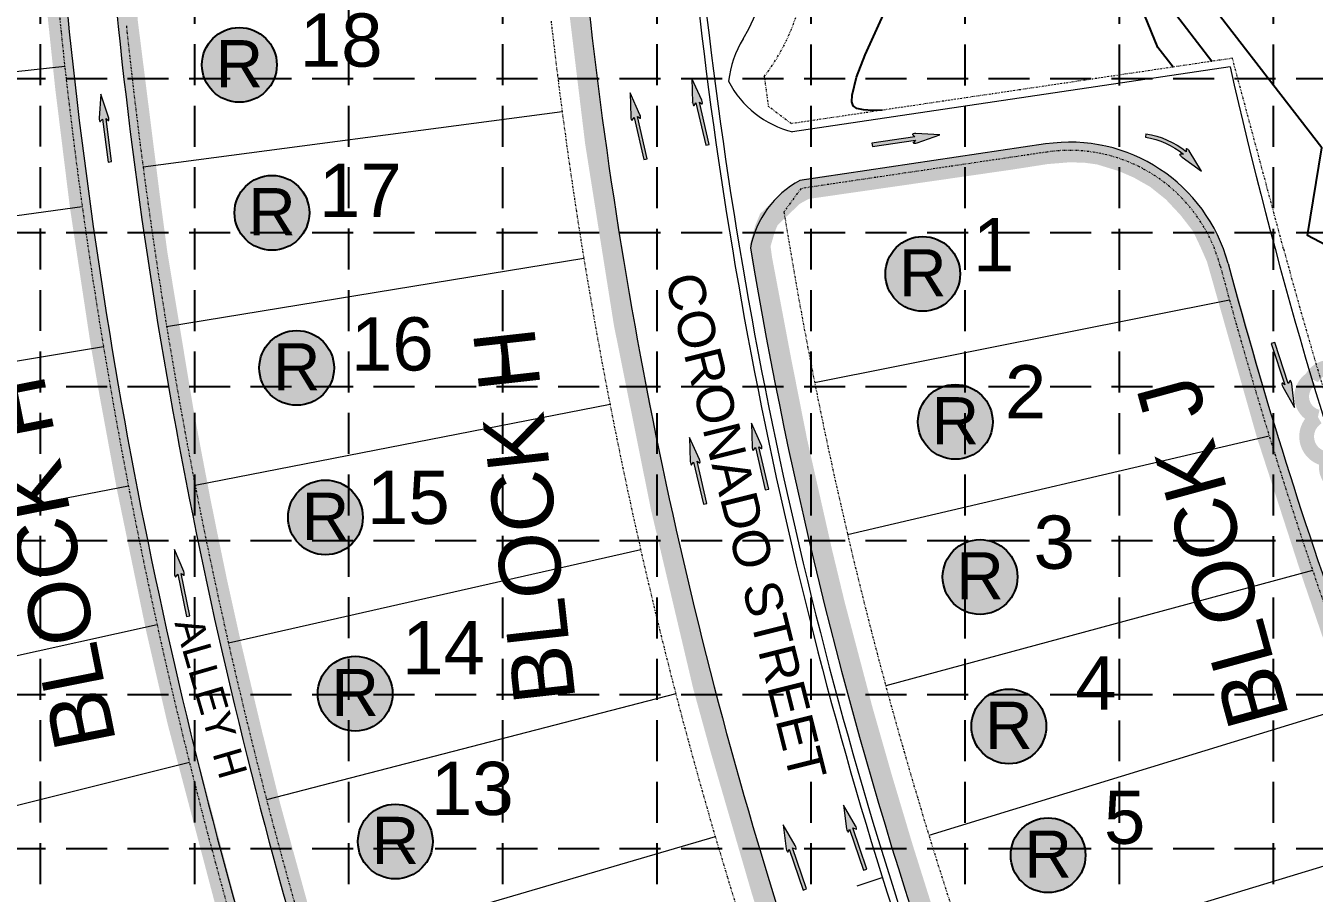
# Model space of a CAD drawing. Extents: x 7749 to 9256, y 6499 to 8908.
# Drawn here: x 8348.5 to 8662.7, y 7166.5 to 7378.3 of the extents above; entities that cross this region are included whole.
import ezdxf
from ezdxf.enums import TextEntityAlignment as Align

# ---------------------------------------------------------------- set-up
doc = ezdxf.new("R2010")
doc.units = 0
doc.header["$MEASUREMENT"] = 0
doc.linetypes.add('DASHED', pattern=[0.75, 0.5, -0.25])
doc.linetypes.add('DIVIDE', pattern=[1.25, 0.5, -0.25, 0, -0.25, 0, -0.25])
for name, color, linetype in [('1 ALLEY', 7, 'Continuous'), ('1 BLOCK NUMBERS', 7, 'Continuous'), ('1 LOT NUMBERS', 7, 'Continuous'), ('1 RYLAND LOT', 7, 'Continuous'), ('1 STREET NAMES', 7, 'Continuous'), ('27', 7, 'Continuous'), ('29', 7, 'Continuous'), ('BASE', 7, 'Continuous'), ('CTR', 2, 'Continuous'), ('CTRINDEX', 4, 'Continuous'), ('DED-4746-825', 7, 'Continuous'), ('DED-4986-2484', 7, 'Continuous'), ('EROSION BLANKETS', 84, 'Continuous'), ('FLOODPLAIN-CB', 7, 'Continuous'), ('GRID', 254, 'DASHED'), ('INLET PROTECTION', 5, 'Continuous'), ('PNTNO', 7, 'Continuous')]:
    doc.layers.add(name, color=color, linetype=linetype)
doc.styles.add('ryland', font='ARIAL.TTF', dxfattribs={"height": 25})
doc.styles.get("Standard").update_dxf_attribs({"font": 'ARIAL.TTF'})

# ---------------------------------------------------------------- blocks, each defined once
blk = doc.blocks.new('RYLAND')
h = blk.add_hatch(color=81)
h.paths.add_polyline_path([(1.163803512038626, -1.047574358368308, 1), (-1.408206742229694, -1.047574358368308, 1)])
h.paths.add_polyline_path([(-1.347681687434942, -2.227609507270699), (1.104228271637368, -2.227609507270699), (1.104228271637368, 0.2098904927293006), (-1.347681687434942, 0.2098904927293006)], flags=25)
at = {"color": 5}
blk.add_circle((-0.1222016150955341, -1.047574358368308), 1.286005127134161, dxfattribs=at)
at = {"layer": 'BASE', "color": 5, "style": 'ryland'}
blk.add_text('R', height=1.625, dxfattribs=at).set_placement((-0.1217267078987874, -1.821359507270699), align=Align.CENTER)
blk = doc.blocks.new('A$C488D7619')
at = {"layer": 'INLET PROTECTION', "color": 170, "ltscale": 100, "const_width": 1.261430802800306}
blk.add_lwpolyline([(3.952575146100571, 6.642282189938669, 0.5205670505517462), (3.952575146100571, 6.642282189938669, 0.7651954600696135), (1.099196252815091, 5.205858832927333, 0.4178788784126488), (1.081520693871425, 2.621395519847283, 0.6649002420699669), (4.342270957924484, 2.123624105663112, 0.744833174426672), (8.019951582518843, 1.814848676374822, 0.9756416855879776), (10.31097226050952, 4.181446381945534, 0.5205670505517462), (9.74050438249651, 7.032459130117786, 0.5205670505517462), (7.648787994654413, 6.84239138765497, 0.5402640007904789), (3.952575146100571, 6.642282189938669)], format="xyb", close=True, dxfattribs=at)

msp = doc.modelspace()

# ---------------------------------------------------------------- hatches: boundary and pattern name
at = {"layer": 'FLOODPLAIN-CB', "linetype": 'Continuous', "lineweight": 0}
h = msp.add_hatch(color=7, dxfattribs=at)
edge = h.paths.add_edge_path()
edge.add_line((8511.462979056416, 7358.775726399295), (8511.931824084066, 7359.446660414994))
edge.add_line((8511.931824084066, 7359.446660414994), (8514.31730000934, 7349.134988408719))
edge.add_line((8514.31730000934, 7349.134988408719), (8515.154270532887, 7349.332716676267))
edge.add_line((8515.154270532887, 7349.332716676267), (8512.769696148023, 7359.640491603167))
edge.add_line((8512.769696148023, 7359.640491603167), (8513.377637483942, 7359.230975519213))
edge.add_line((8513.377637483942, 7359.230975519213), (8513.379142064625, 7359.231337229351))
edge.add_ellipse((8513.304622714426, 7359.763232374358), major_axis=(-0.1262031989663575, 0.5455939933993383), ratio=0.2857142857160431, start_angle=162.8173277780907, end_angle=304.72693333333)
edge.add_line((8513.360846422458, 7360.103673948103), (8513.360977948083, 7360.101622742905))
edge.add_line((8513.360977948083, 7360.101622742905), (8510.962300000001, 7365.4301))
edge.add_line((8510.962300000001, 7365.4301), (8511.10366745393, 7359.583527924802))
edge.add_line((8511.10366745393, 7359.583527924802), (8511.102338414561, 7359.585444412477))
edge.add_ellipse((8511.302599933178, 7359.295285343442), major_axis=(-0.1262031989660821, 0.5455939934022576), ratio=0.28571428571061, start_angle=54.16847222248479, end_angle=194.4967194451698)
edge.add_line((8511.462979056416, 7358.775726399295), (8511.462979056416, 7358.775726399295))
h = msp.add_hatch(color=7, dxfattribs=at)
edge = h.paths.add_edge_path()
edge.add_line((8366.65785529228, 7354.867459258737), (8367.190063112135, 7355.489329704112))
edge.add_line((8367.190063112135, 7355.489329704112), (8368.555738345432, 7344.993807346726))
edge.add_line((8368.555738345432, 7344.993807346726), (8369.408032990741, 7345.108741472774))
edge.add_line((8369.408032990741, 7345.108741472774), (8368.04287388565, 7355.600297268414))
edge.add_line((8368.04287388565, 7355.600297268414), (8368.607855282478, 7355.133294021363))
edge.add_line((8368.607855282478, 7355.133294021363), (8368.609388023107, 7355.13350686653))
edge.add_ellipse((8368.587239292525, 7355.670139860234), major_axis=(-0.07224526828380418, 0.5553202930915935), ratio=0.2857142857138946, start_angle=162.8173277780807, end_angle=304.7269333334698)
edge.add_line((8368.676484942656, 7356.003451676425), (8368.676415252736, 7356.001397440693))
edge.add_line((8368.676415252736, 7356.001397440693), (8366.810300000001, 7361.5389))
edge.add_line((8366.810300000001, 7361.5389), (8366.379259878537, 7355.706525771117))
edge.add_line((8366.379259878537, 7355.706525771117), (8366.37812462039, 7355.708563038599))
edge.add_ellipse((8366.549051961854, 7355.400211312884), major_axis=(-0.07224526828607904, 0.555320293093203), ratio=0.2857142857121535, start_angle=54.16847222218852, end_angle=194.4967194446973)
edge.add_line((8366.65785529228, 7354.867459258737), (8366.65785529228, 7354.867459258737))
h = msp.add_hatch(color=7, dxfattribs=at)
edge = h.paths.add_edge_path()
edge.add_line((8496.370379056416, 7355.245626399295), (8496.839224084066, 7355.916560414994))
edge.add_line((8496.839224084066, 7355.916560414994), (8499.22470000934, 7345.604888408719))
edge.add_line((8499.22470000934, 7345.604888408719), (8500.061670532887, 7345.802616676267))
edge.add_line((8500.061670532887, 7345.802616676267), (8497.677096148023, 7356.110391603167))
edge.add_line((8497.677096148023, 7356.110391603167), (8498.285037483942, 7355.700875519213))
edge.add_line((8498.285037483942, 7355.700875519213), (8498.286542064625, 7355.701237229351))
edge.add_ellipse((8498.212022714426, 7356.233132374358), major_axis=(-0.1262031989663575, 0.5455939933993383), ratio=0.2857142857160431, start_angle=162.8173277780907, end_angle=304.72693333333)
edge.add_line((8498.268246422458, 7356.573573948103), (8498.268377948083, 7356.571522742905))
edge.add_line((8498.268377948083, 7356.571522742905), (8495.869700000001, 7361.900000000001))
edge.add_line((8495.869700000001, 7361.900000000001), (8496.01106745393, 7356.053427924802))
edge.add_line((8496.01106745393, 7356.053427924802), (8496.009738414561, 7356.055344412477))
edge.add_ellipse((8496.209999933179, 7355.765185343442), major_axis=(-0.1262031989660821, 0.5455939934022576), ratio=0.28571428571061, start_angle=54.16847222248479, end_angle=194.4967194451698)
edge.add_line((8496.370379056416, 7355.245626399295), (8496.370379056416, 7355.245626399295))
h = msp.add_hatch(color=7, dxfattribs=at)
edge = h.paths.add_edge_path()
edge.add_line((8564.701956919716, 7351.697643730296), (8565.332461711394, 7351.175693744275))
edge.add_line((8565.332461711394, 7351.175693744275), (8554.86071722761, 7349.638281346486))
edge.add_line((8554.86071722761, 7349.638281346486), (8554.98959682323, 7348.787983670183))
edge.add_line((8554.98959682323, 7348.787983670183), (8565.457383731617, 7350.324815035319))
edge.add_line((8565.457383731617, 7350.324815035319), (8564.999697710804, 7349.752259736058))
edge.add_line((8564.999697710804, 7349.752259736058), (8564.999935634252, 7349.750730687474))
edge.add_ellipse((8565.536133851998, 7349.781666683579), major_axis=(0.5540624120338165, 0.08133191947050143), ratio=0.2857142857127331, start_angle=162.8173277775695, end_angle=304.7269333331174)
edge.add_line((8565.870862840111, 7349.697892766958), (8565.868807738343, 7349.697928798432))
edge.add_line((8565.868807738343, 7349.697928798432), (8571.375, 7351.654500000001))
edge.add_line((8571.375, 7351.654500000001), (8565.536347408104, 7351.989945982287))
edge.add_line((8565.536347408104, 7351.989945982287), (8565.538365806427, 7351.991114459328))
edge.add_ellipse((8565.232855285767, 7351.815159133178), major_axis=(0.5540624120349168, 0.08133191947010682), ratio=0.2857142857122972, start_angle=54.16847222247219, end_angle=194.4967194445833)
edge.add_line((8564.701956919716, 7351.697643730296), (8564.701956919716, 7351.697643730296))
h = msp.add_hatch(color=7, dxfattribs=at)
edge = h.paths.add_edge_path()
edge.add_line((8630.48238960178, 7346.193747847712), (8635.2201, 7342.763400000001))
edge.add_line((8635.2201, 7342.763400000001), (8632.188320081676, 7347.755785471326))
edge.add_line((8632.188320081676, 7347.755785471326), (8632.190233692652, 7347.757396821725))
edge.add_ellipse((8631.877806319439, 7347.903857381987), major_axis=(-0.3781986135358982, 0.4129961648685705), ratio=0.2857142857123744, start_angle=235.2730666667005, end_angle=377.1826722223353)
edge.add_line((8631.481628427355, 7348.266498567519), (8631.478221241683, 7348.263800909921))
edge.add_line((8631.478221241683, 7348.263800909921), (8631.469882053849, 7347.532449768546))
edge.add_line((8631.469882053849, 7347.532449768546), (8631.473725210259, 7347.544087440759))
edge.add_ellipse((8618.53992755415, 7331.729479970567), major_axis=(14.4461920803613, 14.4461920803613), ratio=0.9999999999995904, start_angle=5.722371965483485, end_angle=36.13064140993638)
edge.add_line((8621.689866677341, 7351.91518812631), (8621.557270044523, 7351.065471628734))
edge.add_ellipse((8618.53992755415, 7331.729479970567), major_axis=(-13.83808022578145, 13.83808022578145), ratio=0.9999999999999394, start_angle=276.0548358543674, end_angle=306.13064140992486, ccw=False)
edge.add_line((8630.841166651875, 7346.950007074805), (8630.83871843513, 7346.948915250933))
edge.add_line((8630.83871843513, 7346.948915250933), (8630.023258922085, 7346.944693297243))
edge.add_line((8630.023258922085, 7346.944693297243), (8630.021724173608, 7346.945725851081))
edge.add_ellipse((8630.358343665033, 7346.518829409812), major_axis=(-0.3781986135360081, 0.4129961648688644), ratio=0.2857142857127993, start_angle=-14.49671944488033, end_angle=125.8315277776771)
edge.add_line((8630.484075963224, 7346.18945381586), (8630.484299012698, 7346.193331220518))
edge.add_line((8630.484299012698, 7346.193331220518), (8630.48238960178, 7346.193747847712))
h = msp.add_hatch(color=7, dxfattribs=at)
edge = h.paths.add_edge_path()
edge.add_line((8656.8076838997, 7291.639035764262), (8656.403035156534, 7290.927539112359))
edge.add_line((8656.403035156534, 7290.927539112359), (8653.072194693288, 7300.97376094075))
edge.add_line((8653.072194693288, 7300.97376094075), (8652.257150531337, 7300.699317659794))
edge.add_line((8652.257150531337, 7300.699317659794), (8655.586732173542, 7290.656892589471))
edge.add_line((8655.586732173542, 7290.656892589471), (8654.943455397017, 7291.008305539983))
edge.add_line((8654.943455397017, 7291.008305539983), (8654.941990812767, 7291.00780595))
edge.add_ellipse((8655.065482660584, 7290.485105909124), major_axis=(-0.1762228073898898, 0.5315501526231663), ratio=0.2857142857132578, start_angle=-17.18267222242346, end_angle=124.7269333333549)
edge.add_line((8655.041051219467, 7290.140918937856), (8655.040730165145, 7290.142949126453))
edge.add_line((8655.040730165145, 7290.142949126453), (8657.9229, 7285.059700000001))
edge.add_line((8657.9229, 7285.059700000001), (8657.24031190327, 7290.868009748659))
edge.add_line((8657.24031190327, 7290.868009748659), (8657.241812832848, 7290.866224676988))
edge.add_ellipse((8657.01552276368, 7291.136575859031), major_axis=(-0.1762228073893764, 0.531550152620794), ratio=0.285714285717853, start_angle=234.1684722219503, end_angle=374.4967194435694)
edge.add_line((8656.8076838997, 7291.639035764262), (8656.8076838997, 7291.639035764262))
h = msp.add_hatch(color=7, dxfattribs=at)
edge = h.paths.add_edge_path()
edge.add_line((8525.972679056415, 7274.638426399295), (8526.441524084064, 7275.309360414994))
edge.add_line((8526.441524084064, 7275.309360414994), (8528.827000009338, 7264.997688408718))
edge.add_line((8528.827000009338, 7264.997688408718), (8529.663970532885, 7265.195416676267))
edge.add_line((8529.663970532885, 7265.195416676267), (8527.279396148022, 7275.503191603167))
edge.add_line((8527.279396148022, 7275.503191603167), (8527.88733748394, 7275.093675519212))
edge.add_line((8527.88733748394, 7275.093675519212), (8527.888842064624, 7275.094037229351))
edge.add_ellipse((8527.814322714425, 7275.625932374358), major_axis=(-0.1262031989663575, 0.5455939933993383), ratio=0.2857142857160431, start_angle=162.8173277780907, end_angle=304.72693333333)
edge.add_line((8527.870546422457, 7275.966373948103), (8527.870677948082, 7275.964322742904))
edge.add_line((8527.870677948082, 7275.964322742904), (8525.472, 7281.2928))
edge.add_line((8525.472, 7281.2928), (8525.613367453929, 7275.446227924802))
edge.add_line((8525.613367453929, 7275.446227924802), (8525.61203841456, 7275.448144412477))
edge.add_ellipse((8525.812299933177, 7275.157985343441), major_axis=(-0.1262031989660821, 0.5455939934022576), ratio=0.28571428571061, start_angle=54.16847222248479, end_angle=194.4967194451698)
edge.add_line((8525.972679056415, 7274.638426399295), (8525.972679056415, 7274.638426399295))
h = msp.add_hatch(color=7, dxfattribs=at)
edge = h.paths.add_edge_path()
edge.add_line((8510.880079056415, 7271.108326399295), (8511.348924084064, 7271.779260414994))
edge.add_line((8511.348924084064, 7271.779260414994), (8513.734400009338, 7261.467588408718))
edge.add_line((8513.734400009338, 7261.467588408718), (8514.571370532885, 7261.665316676267))
edge.add_line((8514.571370532885, 7261.665316676267), (8512.186796148022, 7271.973091603167))
edge.add_line((8512.186796148022, 7271.973091603167), (8512.79473748394, 7271.563575519212))
edge.add_line((8512.79473748394, 7271.563575519212), (8512.796242064624, 7271.563937229351))
edge.add_ellipse((8512.721722714425, 7272.095832374358), major_axis=(-0.1262031989663575, 0.5455939933993383), ratio=0.2857142857160431, start_angle=162.8173277780907, end_angle=304.72693333333)
edge.add_line((8512.777946422457, 7272.436273948103), (8512.778077948082, 7272.434222742904))
edge.add_line((8512.778077948082, 7272.434222742904), (8510.3794, 7277.7627))
edge.add_line((8510.3794, 7277.7627), (8510.520767453929, 7271.916127924802))
edge.add_line((8510.520767453929, 7271.916127924802), (8510.51943841456, 7271.918044412477))
edge.add_ellipse((8510.719699933177, 7271.627885343441), major_axis=(-0.1262031989660821, 0.5455939934022576), ratio=0.28571428571061, start_angle=54.16847222248479, end_angle=194.4967194451698)
edge.add_line((8510.880079056415, 7271.108326399295), (8510.880079056415, 7271.108326399295))
h = msp.add_hatch(color=7, dxfattribs=at)
edge = h.paths.add_edge_path()
edge.add_line((8385.071801440325, 7243.777142250897), (8385.558780923242, 7244.43503202637))
edge.add_line((8385.558780923242, 7244.43503202637), (8387.661973148552, 7234.062104087559))
edge.add_line((8387.661973148552, 7234.062104087559), (8388.50402768918, 7234.236918621338))
edge.add_line((8388.50402768918, 7234.236918621338), (8386.4016303211, 7244.605926330383))
edge.add_line((8386.4016303211, 7244.605926330383), (8386.998169909388, 7244.179972696369))
edge.add_line((8386.998169909388, 7244.179972696369), (8386.99968380029, 7244.180293213283))
edge.add_ellipse((8386.93970708875, 7244.714023775145), major_axis=(-0.1112674794586374, 0.5488347069764298), ratio=0.2857142857179392, start_angle=162.817327778842, end_angle=304.7269333336245)
edge.add_line((8387.005200157566, 7245.052804240271), (8387.005275658887, 7245.050750209984))
edge.add_line((8387.005275658887, 7245.050750209984), (8384.7529, 7250.442700000001))
edge.add_line((8384.7529, 7250.442700000001), (8384.734667771974, 7244.594448104735))
edge.add_line((8384.734667771974, 7244.594448104735), (8384.7333915267, 7244.596400146619))
edge.add_ellipse((8384.925660297666, 7244.30088423345), major_axis=(-0.1112674794612756, 0.5488347069798482), ratio=0.2857142857113509, start_angle=54.1684722222902, end_angle=194.496719444575)
edge.add_line((8385.071801440325, 7243.777142250897), (8385.071801440325, 7243.777142250897))
h = msp.add_hatch(color=7, dxfattribs=at)
edge = h.paths.add_edge_path()
edge.add_line((8549.100048246306, 7181.510823394843), (8549.401875990876, 7182.18201641409))
edge.add_line((8549.401875990876, 7182.18201641409), (8552.790193880706, 7172.155021571792))
edge.add_line((8552.790193880706, 7172.155021571792), (8553.605348918267, 7172.429106124393))
edge.add_line((8553.605348918267, 7172.429106124393), (8550.217031028436, 7182.456100966691))
edge.add_line((8550.217031028436, 7182.456100966691), (8550.9679759094, 7182.130447998577))
edge.add_line((8550.9679759094, 7182.130447998577), (8550.969385782575, 7182.129857667275))
edge.add_ellipse((8550.833741895987, 7182.656311842228), major_axis=(-0.1792959012256493, 0.5305214534117827), ratio=0.2857142857151488, start_angle=165.5032805558055, end_angle=305.8315277777721)
edge.add_line((8550.851671643435, 7183.008413357816), (8550.850581321776, 7183.006727972281))
edge.add_line((8550.850581321776, 7183.006727972281), (8547.898999342926, 7188.057420538013))
edge.add_line((8547.898999342926, 7188.057420538013), (8548.657899472355, 7182.261029060554))
edge.add_line((8548.657899472355, 7182.261029060554), (8548.657760490929, 7182.262642762377))
edge.add_ellipse((8548.884477266867, 7182.00252535376), major_axis=(-0.1792959012265796, 0.5305214534140709), ratio=0.2857142857128496, start_angle=55.27306666685271, end_angle=197.1826722227464)
edge.add_line((8549.100048246306, 7181.510823394843), (8549.100048246306, 7181.510823394843))
edge.add_line((8549.100048246306, 7181.510823394843), (8549.100048246306, 7181.510823394843))
h = msp.add_hatch(color=7, dxfattribs=at)
edge = h.paths.add_edge_path()
edge.add_line((8534.381848246307, 7176.643823394844), (8534.683675990877, 7177.315016414091))
edge.add_line((8534.683675990877, 7177.315016414091), (8538.071993880707, 7167.288021571792))
edge.add_line((8538.071993880707, 7167.288021571792), (8538.887148918267, 7167.562106124394))
edge.add_line((8538.887148918267, 7167.562106124394), (8535.498831028437, 7177.589100966692))
edge.add_line((8535.498831028437, 7177.589100966692), (8536.2497759094, 7177.263447998578))
edge.add_line((8536.2497759094, 7177.263447998578), (8536.251185782576, 7177.262857667276))
edge.add_ellipse((8536.115541895988, 7177.789311842229), major_axis=(-0.1792959012256493, 0.5305214534117827), ratio=0.2857142857151488, start_angle=165.5032805558055, end_angle=305.8315277777721)
edge.add_line((8536.133471643436, 7178.141413357816), (8536.132381321777, 7178.139727972281))
edge.add_line((8536.132381321777, 7178.139727972281), (8533.180799342927, 7183.190420538013))
edge.add_line((8533.180799342927, 7183.190420538013), (8533.939699472356, 7177.394029060555))
edge.add_line((8533.939699472356, 7177.394029060555), (8533.93956049093, 7177.395642762378))
edge.add_ellipse((8534.166277266868, 7177.13552535376), major_axis=(-0.1792959012265796, 0.5305214534140709), ratio=0.2857142857128496, start_angle=55.27306666685271, end_angle=197.1826722227464)
edge.add_line((8534.381848246307, 7176.643823394844), (8534.381848246307, 7176.643823394844))
edge.add_line((8534.381848246307, 7176.643823394844), (8534.381848246307, 7176.643823394844))

# ---------------------------------------------------------------- linework, layer by layer
at = {"layer": '27', "color": 7, "linetype": 'DIVIDE', "lineweight": 0}
for p, q in [((8642.760120694602, 7370.336561229286), (8535.199822229682, 7354.373302838221)), ((8655.233467574084, 7323.850255119481), (8642.760120694602, 7370.336561229286)), ((8535.199822229682, 7354.373302838221), (8529.566079019947, 7358.591732902156)), ((8597.499790313426, 7347.4441272866), (8537.54868972442, 7338.546653746148)), ((8537.54868972442, 7338.546653746148), (8533.382924998717, 7332.873857348151))]:
    msp.add_line(p, q, dxfattribs=at)
for centre, radius, start, end in [((8488.882286150141, 7396.242684328821), 49.99999999919246, 322.5873669774996, 96.01959436480786), ((8514.239047332854, 7393.021748177433), 157.9999999999894, 164.6920085964707, 185.9589841076557), ((9646.308639738056, 7511.18775996639), 1177.119999997804, 186.4290662380301, 198.4560314026775), ((9646.308639742037, 7511.187759967226), 1296.219999999904, 185.9589841076558, 198.293878318464), ((9646.308639739535, 7511.187759966682), 1280.219999997358, 185.958984107668, 198.2938783184763), ((9646.30863970401, 7511.18775996017), 1127.119999963219, 187.4079214947359, 187.7809286052943), ((8603.078350615107, 7309.85583569204), 38.00000000048884, 15.0199830490282, 98.44177147607066), ((9646.308639747396, 7511.187759968581), 1127.120000007358, 189.1026143482146, 198.4560314026359), ((9806.50938264566, 7632.764106176231), 1192, 195.0199830497655, 199.8156413338453), ((9806.509382645654, 7632.76410617622), 1207.99999999999, 195.0199830496815, 199.8156413337614)]:
    msp.add_arc(centre, radius, start, end, dxfattribs=at)
at = {"layer": '29', "color": 7, "linetype": 'Continuous', "lineweight": 0}
for p, q in [((8357.983936890776, 7368.33906931364), (8255.511920670186, 7356.977032001709)), ((8479.298008288828, 7357.247250422683), (8377.083454036074, 7343.764116556292)), ((8362.248903518785, 7334.052551121556), (8260.116118341624, 7319.963399563586)), ((8484.583204132206, 7321.436589590137), (8382.8315624897, 7304.816919830928)), ((8642.07103271279, 7311.287311981567), (8540.876520896023, 7291.143843836788)), ((8367.42618153325, 7299.891885695974), (8265.705191698966, 7283.08563009125)), ((8490.967013480025, 7285.805371498764), (8389.774508328503, 7266.064882634968)), ((8651.745092190315, 7278.104503897214), (8548.9219154973, 7254.007138895841)), ((8373.512092526018, 7265.881343836788), (8272.275169768365, 7246.369924863429)), ((8498.443399331645, 7250.387291668447), (8397.905725788141, 7227.544651765495)), ((8662.335343415632, 7245.298278072451), (8558.2145369335, 7217.162730701622)), ((8380.502312521745, 7232.0450896939), (8279.821384640034, 7209.842370012513)), ((8507.005291467025, 7215.215844050416), (8407.217525388349, 7189.292654799036)), ((8673.631232511369, 7212.82595356914), (8568.74382374035, 7180.652494497513)), ((8388.391875038911, 7198.407163576159), (8288.338474813074, 7173.528917996766)), ((8516.644593121127, 7180.324289370403), (8417.701101205483, 7151.345065657522)), ((8579.440772945341, 7147.209421958069), (8683.16613246559, 7178.705190441603))]:
    msp.add_line(p, q, dxfattribs=at)
at = {"layer": 'CTR', "color": 5}
for points, elevation in [([(8628.300991570084, 7368.190650353074), (8624.586297497728, 7373.005822600446), (8624.586297497726, 7373.005822600448), (8613.170528391183, 7400.94071118495)], 652), ([(8557.449578873307, 7357.675437729157), (8554.993236867072, 7357.583580254457), (8552.823914286146, 7357.72923980359), (8551.204215277588, 7358.088788980346), (8550.250096387255, 7358.698174194613), (8549.916088733857, 7359.723524782114), (8549.990378291017, 7361.303100549894), (8551.122480424552, 7365.726383877109), (8553.163665562915, 7371.17093667786), (8558.042335954317, 7381.935500706358)], 653), ([(8637.74817429541, 7369.592727337465), (8627.232886547363, 7383.223169239616)], 651)]:
    msp.add_lwpolyline(points, dxfattribs=dict(at, elevation=elevation))
at = {"layer": 'CTRINDEX', "color": 5, "elevation": 650}
msp.add_lwpolyline([(8681.891217695984, 7316.077935686222), (8661.107819280744, 7327.077475774065), (8664.575393887591, 7348.465931270817), (8629.85677632802, 7393.496089896221)], dxfattribs=at)
at = {"layer": 'DED-4746-825', "color": 7, "linetype": 'Continuous', "lineweight": 0}
for p, q in [((8642.182479052095, 7368.228925971252), (8535.481214352856, 7352.393158653524)), ((8597.20618187811, 7349.422458421583), (8537.242864967804, 7340.523171831416))]:
    msp.add_line(p, q, dxfattribs=at)
for centre, radius, start, end in [((8514.239047332863, 7393.021748177414), 156.0000000000033, 164.6920085964707, 185.9589841076557), ((8514.239047332863, 7393.021748177414), 144.0000000000033, 164.6920085964707, 185.9589841076557), ((9646.30863974212, 7511.187759967289), 1294.219999999995, 185.9589841076558, 198.293878318464), ((9646.30863974212, 7511.187759967289), 1282.219999999995, 185.9589841076558, 198.293878318464), ((9806.509382645487, 7632.76410617621), 1193.999999999831, 192.8003087416032, 199.8156413337606), ((8541.241120918216, 7375.691731063445), 24, 207.1565295701468, 256.1136894080427), ((8603.078350615702, 7309.855835691692), 39.99999999999957, 15.01998304976552, 98.44177147680763), ((8548.747540933788, 7319.460350772703), 24, 118.6437087819554, 168.9109020719525), ((9806.509382645487, 7632.76410617621), 1205.999999999831, 195.0199830496807, 199.8156413337606)]:
    msp.add_arc(centre, radius, start, end, dxfattribs=at)
at = {"layer": 'DED-4986-2484', "color": 7, "linetype": 'Continuous', "lineweight": 0}
for centre, radius, start, end in [((8488.882286149346, 7396.242684329114), 40.50000000000063, 328.5169986581182, 91.77411923573179), ((9646.308639742254, 7511.187759967313), 1167.620000002079, 186.1080760527191, 198.4560314026138), ((8544.740368018109, 7362.035598952792), 25, 148.5169986581181, 173.7953977071274), ((9646.308639742254, 7511.187759967313), 1136.620000002079, 189.475210241927, 198.4560314026138)]:
    msp.add_arc(centre, radius, start, end, dxfattribs=at)
at = {"layer": 'EROSION BLANKETS', "lineweight": 0, "const_width": 5, "flags": 128}
for points in [[(8415.373679790584, 7161.274830041014), (8408.15334053757, 7187.573549439016), (8403.643926152437, 7205.549443589268), (8398.689751613516, 7226.417218849344), (8395.078461618212, 7242.68279633701), (8392.692723793676, 7254.193645347091), (8391.02435460875, 7262.458389440216), (8388.905667190451, 7273.515203389955), (8386.820512060134, 7284.697919996299), (8380.522306350154, 7322.697641260575), (8378.808500958778, 7335.582135697451), (8374.84794474387, 7367.062738883978), (8373.283253437075, 7379.44047880855), (8372.683689825904, 7396.687266879892)], [(8355.923410265892, 7387.182620734998), (8356.357509410347, 7380.163430089718), (8358.145976878592, 7363.169762824622), (8361.718255282267, 7334.234064025166), (8366.711966585692, 7301.131358194627), (8368.964074172532, 7288.246764027231), (8373.076291560463, 7265.964710277483), (8380.269067990492, 7231.102401911692), (8385.509873130957, 7208.390333909459), (8400.754600059385, 7150.533900637467)], [(8482.858595367488, 7387.176470686328), (8487.389961978737, 7349.719178965718), (8494.385404701505, 7305.570192627873), (8503.402036498579, 7260.662803183901), (8513.719355198877, 7216.932803752586), (8517.88758227378, 7201.787180996789), (8528.047060266908, 7166.833096808174), (8535.45149011789, 7143.964119456077)], [(8567.069347916777, 7162.750409556353), (8562.408184829812, 7177.556635108839), (8557.147239309643, 7195.186958261748), (8552.66691950171, 7210.883345183154), (8545.775916157745, 7236.98359135024), (8542.616064764608, 7250.102086828153), (8536.596787120689, 7276.792186775217), (8532.535686559126, 7297.382810923044), (8528.005370293624, 7321.425293546629), (8527.578378488724, 7324.625341960105), (8528.752621269741, 7328.678741682852), (8529.680400421166, 7330.925000656299), (8532.2665792258, 7333.509208365994), (8535.833728441077, 7336.895415665829), (8538.598264706476, 7338.410298503791), (8588.67159883126, 7345.634478107228), (8597.38615994431, 7346.993296930203), (8602.701207023343, 7347.430672244803), (8606.703120602047, 7347.368193449197), (8610.329859432719, 7346.868334589919), (8616.020081259787, 7345.118828582446), (8619.8969424244, 7343.431806119649), (8624.164505948347, 7340.994572700499), (8628.252189010198, 7337.709169209992), (8631.984408812536, 7333.713399479999), (8635.361191614003, 7329.362456128409), (8637.227305891613, 7325.366691147488), (8638.915692915907, 7321.548512977367), (8651.125892204605, 7278.557559433353), (8662.473232461942, 7243.533302951952), (8667.524082574017, 7228.777104127416)]]:
    msp.add_lwpolyline(points, dxfattribs=at)
at = {"layer": 'FLOODPLAIN-CB', "color": 7, "linetype": 'Continuous', "lineweight": 0}
for p, q in [((8513.360977948083, 7360.101622742905), (8510.962300000001, 7365.4301)), ((8510.962300000001, 7365.4301), (8511.10366745393, 7359.583527924802)), ((8366.810300000001, 7361.5389), (8366.379259878537, 7355.706525771117)), ((8368.676415252736, 7356.001397440693), (8366.810300000001, 7361.5389)), ((8498.268377948083, 7356.571522742905), (8495.869700000001, 7361.900000000001)), ((8495.869700000001, 7361.900000000001), (8496.01106745393, 7356.053427924802)), ((8513.360846422458, 7360.103673948103), (8513.360977948083, 7360.101622742905)), ((8511.10366745393, 7359.583527924802), (8511.102338414561, 7359.585444412477)), ((8511.462979056416, 7358.775726399295), (8511.931824084066, 7359.446660414994)), ((8511.462979056416, 7358.775726399295), (8511.462979056416, 7358.775726399295)), ((8511.931824084066, 7359.446660414994), (8514.31730000934, 7349.134988408719)), ((8515.154270532887, 7349.332716676267), (8512.769696148023, 7359.640491603167)), ((8512.769696148023, 7359.640491603167), (8513.377637483942, 7359.230975519213)), ((8513.377637483942, 7359.230975519213), (8513.379142064625, 7359.231337229351)), ((8366.379259878537, 7355.706525771117), (8366.37812462039, 7355.708563038599)), ((8366.65785529228, 7354.867459258737), (8367.190063112135, 7355.489329704112)), ((8366.65785529228, 7354.867459258737), (8366.65785529228, 7354.867459258737)), ((8367.190063112135, 7355.489329704112), (8368.555738345432, 7344.993807346726)), ((8369.408032990741, 7345.108741472774), (8368.04287388565, 7355.600297268414)), ((8368.04287388565, 7355.600297268414), (8368.607855282478, 7355.133294021363)), ((8368.607855282478, 7355.133294021363), (8368.609388023107, 7355.13350686653)), ((8368.676484942656, 7356.003451676425), (8368.676415252736, 7356.001397440693)), ((8496.01106745393, 7356.053427924802), (8496.009738414561, 7356.055344412477)), ((8496.370379056416, 7355.245626399295), (8496.839224084066, 7355.916560414994)), ((8496.370379056416, 7355.245626399295), (8496.370379056416, 7355.245626399295)), ((8496.839224084066, 7355.916560414994), (8499.22470000934, 7345.604888408719)), ((8500.061670532887, 7345.802616676267), (8497.677096148023, 7356.110391603167)), ((8497.677096148023, 7356.110391603167), (8498.285037483942, 7355.700875519213)), ((8498.268246422458, 7356.573573948103), (8498.268377948083, 7356.571522742905)), ((8498.285037483942, 7355.700875519213), (8498.286542064625, 7355.701237229351)), ((8565.332461711394, 7351.175693744275), (8554.86071722761, 7349.638281346486)), ((8554.98959682323, 7348.787983670183), (8565.457383731617, 7350.324815035319)), ((8564.701956919716, 7351.697643730296), (8565.332461711394, 7351.175693744275)), ((8564.701956919716, 7351.697643730296), (8564.701956919716, 7351.697643730296)), ((8565.457383731617, 7350.324815035319), (8564.999697710804, 7349.752259736058)), ((8565.536347408104, 7351.989945982287), (8565.538365806427, 7351.991114459328)), ((8571.375, 7351.654500000001), (8565.536347408104, 7351.989945982287)), ((8565.868807738343, 7349.697928798432), (8571.375, 7351.654500000001)), ((8621.689866677341, 7351.91518812631), (8621.557270044523, 7351.065471628734)), ((8514.31730000934, 7349.134988408719), (8515.154270532887, 7349.332716676267)), ((8554.86071722761, 7349.638281346486), (8554.98959682323, 7348.787983670183)), ((8564.999697710804, 7349.752259736058), (8564.999935634252, 7349.750730687474)), ((8565.870862840111, 7349.697892766958), (8565.868807738343, 7349.697928798432)), ((8631.478221241683, 7348.263800909921), (8631.469882053849, 7347.532449768546)), ((8631.469882053849, 7347.532449768546), (8631.473725210259, 7347.544087440759)), ((8631.481628427355, 7348.266498567519), (8631.478221241683, 7348.263800909921)), ((8632.188320081676, 7347.755785471326), (8632.190233692652, 7347.757396821725)), ((8635.2201, 7342.763400000001), (8632.188320081676, 7347.755785471326)), ((8368.555738345432, 7344.993807346726), (8369.408032990741, 7345.108741472774)), ((8499.22470000934, 7345.604888408719), (8500.061670532887, 7345.802616676267)), ((8630.023258922085, 7346.944693297243), (8630.021724173608, 7346.945725851081)), ((8630.83871843513, 7346.948915250933), (8630.023258922085, 7346.944693297243)), ((8630.48238960178, 7346.193747847712), (8635.2201, 7342.763400000001)), ((8630.484299012698, 7346.193331220518), (8630.48238960178, 7346.193747847712)), ((8630.484075963224, 7346.18945381586), (8630.484299012698, 7346.193331220518)), ((8630.841166651875, 7346.950007074805), (8630.83871843513, 7346.948915250933)), ((8653.072194693288, 7300.97376094075), (8652.257150531337, 7300.699317659794)), ((8652.257150531337, 7300.699317659794), (8655.586732173542, 7290.656892589471)), ((8656.403035156534, 7290.927539112359), (8653.072194693288, 7300.97376094075)), ((8654.943455397017, 7291.008305539983), (8654.941990812767, 7291.00780595)), ((8655.586732173542, 7290.656892589471), (8654.943455397017, 7291.008305539983)), ((8656.8076838997, 7291.639035764262), (8656.403035156534, 7290.927539112359)), ((8656.8076838997, 7291.639035764262), (8656.8076838997, 7291.639035764262)), ((8657.9229, 7285.059700000001), (8657.24031190327, 7290.868009748659)), ((8657.24031190327, 7290.868009748659), (8657.241812832848, 7290.866224676988)), ((8655.041051219467, 7290.140918937856), (8655.040730165145, 7290.142949126453)), ((8655.040730165145, 7290.142949126453), (8657.9229, 7285.059700000001)), ((8527.870677948082, 7275.964322742904), (8525.472, 7281.2928)), ((8525.472, 7281.2928), (8525.613367453929, 7275.446227924802)), ((8512.778077948082, 7272.434222742904), (8510.3794, 7277.7627)), ((8510.3794, 7277.7627), (8510.520767453929, 7271.916127924802)), ((8525.613367453929, 7275.446227924802), (8525.61203841456, 7275.448144412477)), ((8525.972679056415, 7274.638426399295), (8526.441524084064, 7275.309360414994)), ((8526.441524084064, 7275.309360414994), (8528.827000009338, 7264.997688408718)), ((8529.663970532885, 7265.195416676267), (8527.279396148022, 7275.503191603167)), ((8527.279396148022, 7275.503191603167), (8527.88733748394, 7275.093675519212)), ((8527.870546422457, 7275.966373948103), (8527.870677948082, 7275.964322742904)), ((8527.88733748394, 7275.093675519212), (8527.888842064624, 7275.094037229351)), ((8510.520767453929, 7271.916127924802), (8510.51943841456, 7271.918044412477)), ((8510.880079056415, 7271.108326399295), (8511.348924084064, 7271.779260414994)), ((8511.348924084064, 7271.779260414994), (8513.734400009338, 7261.467588408718)), ((8514.571370532885, 7261.665316676267), (8512.186796148022, 7271.973091603167)), ((8512.186796148022, 7271.973091603167), (8512.79473748394, 7271.563575519212)), ((8512.777946422457, 7272.436273948103), (8512.778077948082, 7272.434222742904)), ((8525.972679056415, 7274.638426399295), (8525.972679056415, 7274.638426399295)), ((8510.880079056415, 7271.108326399295), (8510.880079056415, 7271.108326399295)), ((8512.79473748394, 7271.563575519212), (8512.796242064624, 7271.563937229351)), ((8528.827000009338, 7264.997688408718), (8529.663970532885, 7265.195416676267)), ((8513.734400009338, 7261.467588408718), (8514.571370532885, 7261.665316676267)), ((8384.7529, 7250.442700000001), (8384.734667771974, 7244.594448104735)), ((8387.005275658887, 7245.050750209984), (8384.7529, 7250.442700000001)), ((8384.734667771974, 7244.594448104735), (8384.7333915267, 7244.596400146619)), ((8385.071801440325, 7243.777142250897), (8385.558780923242, 7244.43503202637)), ((8385.071801440325, 7243.777142250897), (8385.071801440325, 7243.777142250897)), ((8385.558780923242, 7244.43503202637), (8387.661973148552, 7234.062104087559)), ((8388.50402768918, 7234.236918621338), (8386.4016303211, 7244.605926330383)), ((8386.4016303211, 7244.605926330383), (8386.998169909388, 7244.179972696369)), ((8386.998169909388, 7244.179972696369), (8386.99968380029, 7244.180293213283)), ((8387.005200157566, 7245.052804240271), (8387.005275658887, 7245.050750209984)), ((8387.661973148552, 7234.062104087559), (8388.50402768918, 7234.236918621338)), ((8550.850581321776, 7183.006727972281), (8547.898999342926, 7188.057420538013)), ((8547.898999342926, 7188.057420538013), (8548.657899472355, 7182.261029060554)), ((8536.132381321777, 7178.139727972281), (8533.180799342927, 7183.190420538013)), ((8533.180799342927, 7183.190420538013), (8533.939699472356, 7177.394029060555)), ((8548.657899472355, 7182.261029060554), (8548.657760490929, 7182.262642762377)), ((8549.100048246306, 7181.510823394843), (8549.401875990876, 7182.18201641409)), ((8549.100048246306, 7181.510823394843), (8549.100048246306, 7181.510823394843)), ((8549.100048246306, 7181.510823394843), (8549.100048246306, 7181.510823394843)), ((8549.401875990876, 7182.18201641409), (8552.790193880706, 7172.155021571792)), ((8553.605348918267, 7172.429106124393), (8550.217031028436, 7182.456100966691)), ((8550.217031028436, 7182.456100966691), (8550.9679759094, 7182.130447998577)), ((8550.851671643435, 7183.008413357816), (8550.850581321776, 7183.006727972281)), ((8550.9679759094, 7182.130447998577), (8550.969385782575, 7182.129857667275)), ((8538.887148918267, 7167.562106124394), (8535.498831028437, 7177.589100966692)), ((8535.498831028437, 7177.589100966692), (8536.2497759094, 7177.263447998578)), ((8536.133471643436, 7178.141413357816), (8536.132381321777, 7178.139727972281)), ((8533.939699472356, 7177.394029060555), (8533.93956049093, 7177.395642762378)), ((8534.381848246307, 7176.643823394844), (8534.683675990877, 7177.315016414091)), ((8534.381848246307, 7176.643823394844), (8534.381848246307, 7176.643823394844)), ((8534.381848246307, 7176.643823394844), (8534.381848246307, 7176.643823394844)), ((8534.683675990877, 7177.315016414091), (8538.071993880707, 7167.288021571792)), ((8536.2497759094, 7177.263447998578), (8536.251185782576, 7177.262857667276)), ((8552.790193880706, 7172.155021571792), (8553.605348918267, 7172.429106124393)), ((8557.255234270862, 7170.259183822902), (8551.178765729139, 7168.249816177098)), ((8538.071993880707, 7167.288021571792), (8538.887148918267, 7167.562106124394))]:
    msp.add_line(p, q, dxfattribs=at)
for centre, major_axis, ratio, start_param, end_param in [((8513.304622714426, 7359.763232374358), (-0.1262031989663575, 0.5455939933993383), 0.2857142857160431, 2.841698449026506, 5.318488306171867), ((8511.302599933178, 7359.295285343442), (-0.126203198966082, 0.5455939934022573), 0.28571428571061, 0.94541819105745, 3.394608138645893), ((8366.549051961854, 7355.400211312884), (-0.07224526828607904, 0.555320293093203), 0.2857142857121535, 0.945418191052279, 3.394608138637646), ((8368.587239292525, 7355.670139860234), (-0.07224526828380418, 0.5553202930915935), 0.2857142857138946, 2.841698449026332, 5.318488306174308), ((8496.209999933179, 7355.765185343442), (-0.126203198966082, 0.5455939934022573), 0.28571428571061, 0.94541819105745, 3.394608138645893), ((8498.212022714426, 7356.233132374358), (-0.1262031989663575, 0.5455939933993383), 0.2857142857160431, 2.841698449026506, 5.318488306171867), ((8565.232855285767, 7351.815159133178), (0.5540624120349168, 0.08133191947010682), 0.2857142857122972, 0.9454181910572301, 3.394608138635655), ((8565.536133851998, 7349.781666683579), (0.5540624120338166, 0.08133191947050145), 0.2857142857127331, 2.841698449017409, 5.318488306168158), ((8655.065482660584, 7290.485105909124), (-0.1762228073898898, 0.5315501526231663), 0.2857142857132578, -0.2998942045722608, 2.17689565258251), ((8657.01552276368, 7291.136575859031), (-0.1762228073893764, 0.5315501526207939), 0.285714285717853, 4.087010844637915, 6.536200792207753), ((8525.812299933177, 7275.157985343441), (-0.126203198966082, 0.5455939934022573), 0.28571428571061, 0.94541819105745, 3.394608138645893), ((8527.814322714425, 7275.625932374358), (-0.1262031989663575, 0.5455939933993383), 0.2857142857160431, 2.841698449026506, 5.318488306171867), ((8510.719699933177, 7271.627885343441), (-0.126203198966082, 0.5455939934022573), 0.28571428571061, 0.94541819105745, 3.394608138645893), ((8512.721722714425, 7272.095832374358), (-0.1262031989663575, 0.5455939933993383), 0.2857142857160431, 2.841698449026506, 5.318488306171867), ((8384.925660297666, 7244.30088423345), (-0.1112674794612756, 0.5488347069798482), 0.2857142857113509, 0.9454181910540536, 3.394608138635511), ((8386.93970708875, 7244.714023775145), (-0.1112674794586374, 0.5488347069764298), 0.2857142857179392, 2.84169844903962, 5.318488306177007), ((8548.884477266867, 7182.00252535376), (-0.1792959012265796, 0.530521453414071), 0.2857142857128496, 0.9646970010109075, 3.441486858167691), ((8550.833741895987, 7182.656311842228), (-0.1792959012256492, 0.5305214534117824), 0.2857142857151488, 2.888577168550717, 5.33776711612662), ((8536.115541895988, 7177.789311842229), (-0.1792959012256492, 0.5305214534117824), 0.2857142857151488, 2.888577168550717, 5.33776711612662), ((8534.166277266868, 7177.13552535376), (-0.1792959012265796, 0.530521453414071), 0.2857142857128496, 0.9646970010109075, 3.441486858167691)]:
    msp.add_ellipse(centre, major_axis=major_axis, ratio=ratio, start_param=start_param, end_param=end_param, dxfattribs=at)
at = {"layer": 'FLOODPLAIN-CB', "color": 7, "linetype": 'Continuous', "lineweight": 0, "extrusion": (0, 0, -0.9999999999999998)}
for centre, major_axis, ratio, start_param, end_param in [((8618.53992755415, 7331.729479970567), (-13.83808022578144, 13.83808022578144), 0.9999999999999394, 0.9401976733343014, 1.465119505468381), ((8618.53992755415, 7331.729479970567), (14.44619208036129, 14.44619208036129), 0.9999999999995915, -0.6305986534607955, -0.09987423182150601), ((8630.358343665033, 7346.518829409812), (-0.3781986135360084, 0.4129961648688648), 0.2857142857127989, 4.087010844644419, 6.536200792230632)]:
    msp.add_ellipse(centre, major_axis=major_axis, ratio=ratio, start_param=start_param, end_param=end_param, dxfattribs=at)
at = {"layer": 'FLOODPLAIN-CB', "color": 7, "linetype": 'Continuous', "lineweight": 0, "extrusion": (0, 0, -0.9999999999999999)}
msp.add_ellipse((8631.877806319439, 7347.903857381987), major_axis=(-0.3781986135358984, 0.4129961648685708), ratio=0.2857142857123743, start_param=-0.2998942045707209, end_param=2.176895652581542, dxfattribs=at)
at = {"layer": 'FLOODPLAIN-CB', "color": 7, "linetype": 'Continuous', "lineweight": 0}
for p in [(8513.377637483942, 7359.230975519213), (8368.607855282478, 7355.133294021363), (8498.285037483942, 7355.700875519213), (8564.999697710804, 7349.752259736058), (8654.943455397017, 7291.008305539983), (8527.88733748394, 7275.093675519212), (8512.79473748394, 7271.563575519212), (8386.998169909388, 7244.179972696369)]:
    msp.add_point(p, dxfattribs=at)
at = {"layer": 'GRID', "linetype": 'DASHED', "ltscale": 20}
for p, q in [((8352.08553825297, 6688.768948415859), (8352.08553825297, 8868.847585574184)), ((8389.671766685897, 6688.763039074754), (8389.671766685897, 8868.847585574184)), ((8427.257995118824, 6688.757129733648), (8427.257995118824, 8868.847585574184)), ((8464.84422355175, 6688.751220392537), (8464.84422355175, 8868.847585574184)), ((8502.430451984677, 6688.745311051432), (8502.430451984677, 8868.847585574184)), ((8540.016680417604, 6688.739401710325), (8540.016680417604, 8868.847585574184)), ((8577.602908850633, 6688.733492369215), (8577.602908850633, 8868.847585574184)), ((8615.18913728356, 6688.727583028109), (8615.18913728356, 8868.847585574184)), ((8652.775365716487, 6688.721673687003), (8652.775365716487, 8868.847585574184)), ((7788.292111758874, 7365.398448256519), (9216.568792210583, 7365.398448256519)), ((7788.292111758874, 7327.812219823491), (9216.568792210583, 7327.812219823491)), ((7788.292111758874, 7290.225991390666), (9216.568792210583, 7290.225991390666)), ((7788.292111758874, 7252.639762957637), (9216.568792210583, 7252.639762957637)), ((7788.292111758874, 7215.053534524812), (9216.568792210583, 7215.053534524812)), ((7788.292111758874, 7177.467306091783), (9216.568792210583, 7177.467306091783))]:
    msp.add_line(p, q, dxfattribs=at)
at = {"layer": 'PNTNO', "color": 7, "linetype": 'Continuous', "lineweight": 0}
for radius, start in [(1140.995000002079, 184.398442258641), (1139.245000002079, 184.3984422559282)]:
    msp.add_arc((9646.308639742254, 7511.187759967313), radius, start, 198.4560314026137, dxfattribs=at)

# ---------------------------------------------------------------- block references
at = {"layer": '1 RYLAND LOT', "color": 7, "xscale": 7.092698446829672, "yscale": 7.092698446829672, "zscale": 7.092698446829309}
for p in [(8401.433516720865, 7376.162749427911), (8409.379776178444, 7340.041314765549), (8568.114196283716, 7325.13309813565), (8415.402695020955, 7302.182104304374), (8576.060455741295, 7289.011663473289), (8422.431206128997, 7265.696819465261), (8582.083374583806, 7251.152453012113), (8429.685734136083, 7222.667198974316), (8589.111885691847, 7214.667168173), (8439.47282955029, 7186.569728130944), (8598.686049764441, 7183.229230652308)]:
    msp.add_blockref('RYLAND', p, dxfattribs=at)
at = {"layer": 'INLET PROTECTION', "lineweight": 0, "xscale": 2.860000000000634, "yscale": 2.860000000000844, "zscale": 2.86, "rotation": 288.3504453038551}
msp.add_blockref('A$C488D7619', (8653.942720205061, 7292.643000187991), dxfattribs=at)

# ---------------------------------------------------------------- texts
at = {"layer": '1 ALLEY', "color": 7, "linetype": 'Continuous', "lineweight": 0}
msp.add_text('ALLEY H', height=7.000000200000001, rotation=286.1984305555556, dxfattribs=at).set_placement((8393.674167155608, 7214.201943500721), align=Align.MIDDLE)
at = {"layer": '1 BLOCK NUMBERS', "color": 7, "linetype": 'Continuous', "lineweight": 0}
for s, rotation, p in [('BLOCK H', 96.36762070661416, (8470.04156560307, 7258.665648578733)), ('BLOCK H', 101.2194618387854, (8354.246170998951, 7247.113675236948)), ('BLOCK J', 105.2929367245678, (8637.949705740675, 7249.764560543442))]:
    msp.add_text(s, height=15, rotation=rotation, dxfattribs=at).set_placement(p, align=Align.MIDDLE)
at = {"layer": '1 LOT NUMBERS', "color": 7, "linetype": 'Continuous', "lineweight": 0}
for s, p in [('18', (8425.3979, 7368.2882)), ('17', (8430.0776, 7331.5953)), ('1', (8584.5071, 7318.3243)), ('16', (8437.8771, 7294.121700000001)), ('2', (8592.3065, 7282.412)), ('15', (8441.7769, 7256.6481)), ('3', (8599.3259, 7245.719)), ('14', (8450.356300000001, 7219.9552)), ('4', (8609.465100000001, 7211.368100000001)), ('13', (8457.3758, 7185.6044)), ('5', (8616.4845, 7178.578600000001))]:
    msp.add_text(s, height=13, dxfattribs=at).set_placement(p, align=Align.CENTER)
at = {"layer": '1 STREET NAMES', "color": 7, "linetype": 'Continuous', "lineweight": 0}
msp.add_text('CORONADO STREET', height=9, rotation=284.0377833333333, dxfattribs=at).set_placement((8524.111833009036, 7256.046696179837), align=Align.MIDDLE)

doc.saveas('drawing.dxf')
